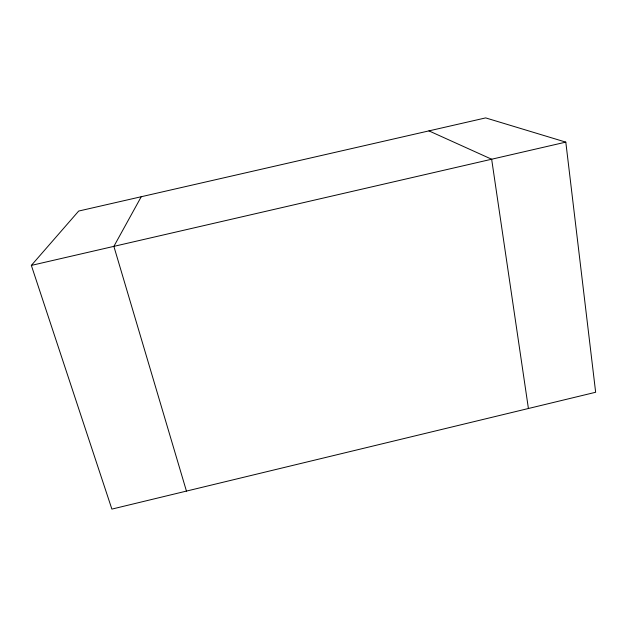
<?xml version="1.0" encoding="UTF-8"?>
<svg xmlns="http://www.w3.org/2000/svg" width="627" height="627" viewBox="0 0 627 627"><rect width="100%" height="100%" fill="white"/><g stroke="black" fill="none" stroke-linecap="round" stroke-linejoin="round"><path stroke-width="0.94" d="M141.247 196.729L113.871 246.364L186.446 491.09M31.35 265.401L78.689 211.048L485.666 117.9L565.805 142.125L595.65 392.267L111.88 509.1L31.35 265.401L565.805 142.125M428.946 130.886L491.654 159.227L528.412 408.506"/></g></svg>
